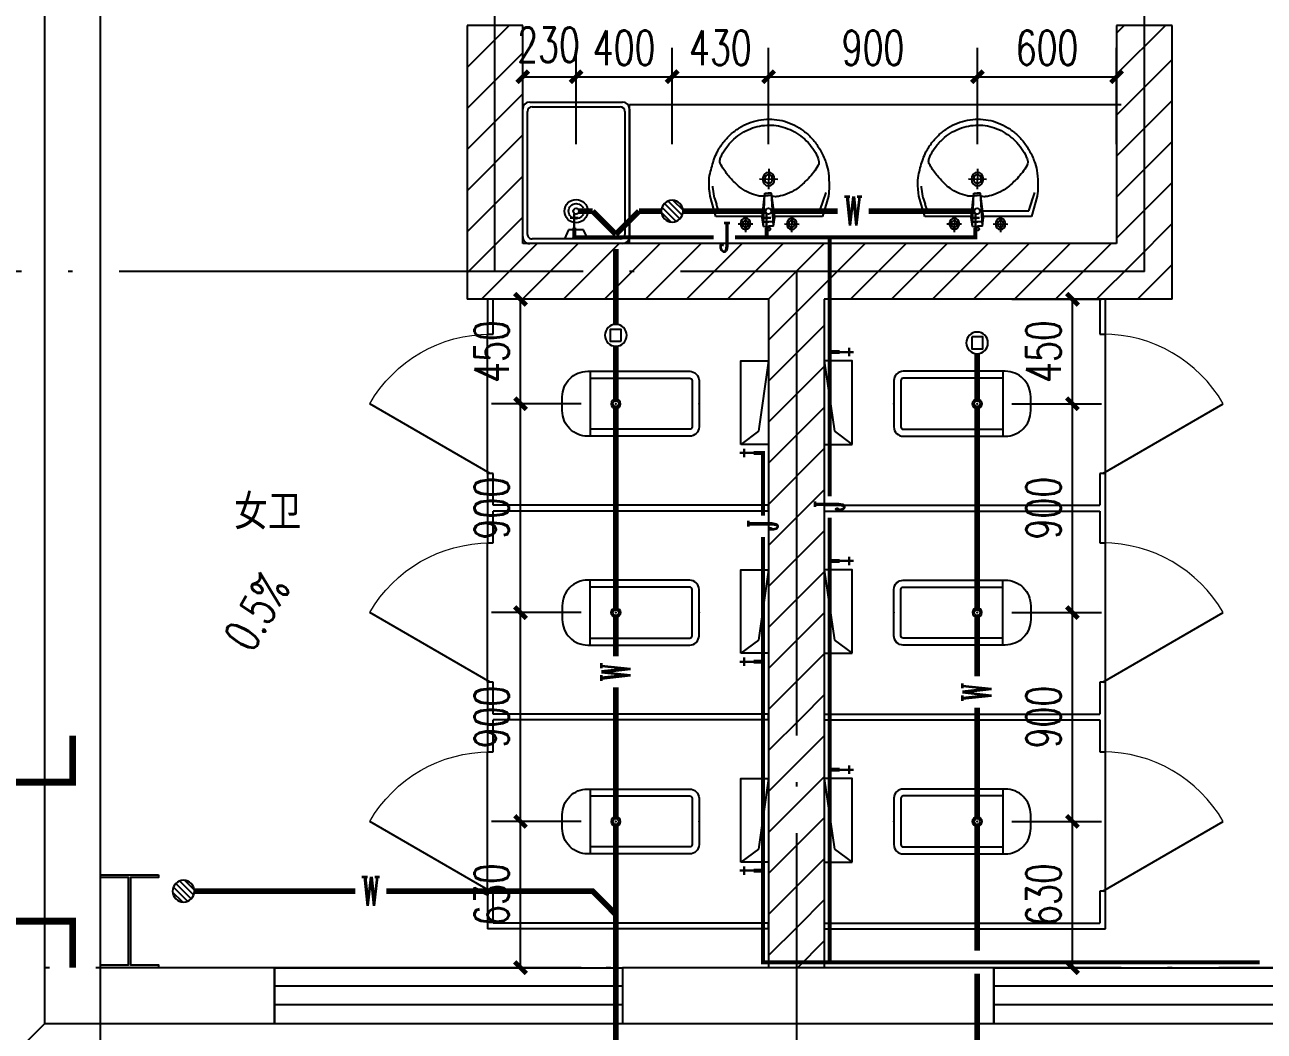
# Model space of a CAD drawing. Extents: x 13158459 to 15902229, y -1299598 to 28366.
# Drawn here: x 14071231 to 14076573, y -587310 to -582974 of the extents above; entities that cross this region are included whole.
import ezdxf

# ---------------------------------------------------------------- set-up
doc = ezdxf.new("R2010")
doc.units = 0
doc.header["$LTSCALE"] = 1000
doc.header["$MEASUREMENT"] = 0
doc.linetypes.add('DOTE', pattern=[2.42, 2, -0.2, 0.02, -0.2])
for name, color, linetype in [('COLUMN', 2, 'Continuous'), ('DIM_SYMB', 3, 'Continuous'), ('DOTE', 8, 'DOTE'), ('EQUIP_地漏', 7, 'Continuous'), ('EQUIP_污水', 7, 'Continuous'), ('EQUIP_给水', 7, 'Continuous'), ('LVTRY', 6, 'Continuous'), ('PIPE-污水', 2, 'Continuous'), ('PIPE-给水', 3, 'Continuous'), ('PUB_HATCH', 8, 'Continuous'), ('PUB_TEXT', 7, 'Continuous'), ('TEXT_污水', 7, 'Continuous'), ('TEXT_给水', 7, 'Continuous'), ('TWT_DIM', 3, 'Continuous'), ('WALL', 9, 'Continuous'), ('WALL-PARAPET', 6, 'Continuous'), ('WINDOW', 4, 'Continuous')]:
    doc.layers.add(name, color=color, linetype=linetype)
doc.styles.add('_TCH_DIM', font='SIMPLEX', dxfattribs={"bigfont": 'GBCBIG'})
doc.styles.add('_TCH_DIM_T3', font='SIMPLEX', dxfattribs={"width": 0.705882, "bigfont": 'GBCBIG'})
doc.styles.add('_TWT_PIPETEXT', font='COMPLEX', dxfattribs={"width": 0.8, "height": 2.5, "bigfont": 'HZTXT'})
doc.styles.add('YAYA', font='', dxfattribs={"width": 0.8, "height": 1})
doc.styles.get('YAYA').set_extended_font_data('SimSun')
doc.dimstyles.new('_TWT_ARCH&&50', dxfattribs={"dimtxt": 148.75, "dimasz": 50, "dimexe": 125, "dimexo": 150, "dimgap": 50, "dimtad": 1, "dimdec": 0, "dimzin": 0, "dimdsep": 46, "dimtxsty": '_TCH_DIM_T3', "dimblk": 'ARCHTICK', "dimcen": 0.09, "dimclrt": 7, "dimazin": 2, "dimtfac": 1, "dimtdec": 0, "dimtix": 1, "dimtmove": 2, "dimatfit": 3, "dimfxl": 0, "dimtolj": 1, "dimtzin": 0, "dimarcsym": 0})
pattern_1 = [(45, (0, 89.76), (-88.388383, 88.388383), [])]

# ---------------------------------------------------------------- blocks, each defined once
blk = doc.blocks.new('A$C797E1D2B')
at = {"layer": 'COLUMN'}
h = blk.add_hatch(color=256, dxfattribs=at)
h.paths.add_polyline_path([(125, 400), (250, 400), (250, 388), (130, 388), (130, 200), (125, 200)])
h.paths.add_polyline_path([(0, 400), (125, 400), (125, 200), (120, 200), (120, 388), (0, 388)])
h.paths.add_polyline_path([(0, 12), (120, 12), (120, 200), (125, 200), (125, 0), (0, 0)])
h.paths.add_polyline_path([(125, 200), (130, 200), (130, 12), (250, 12), (250, 0), (125, 0)])
blk.add_lwpolyline([(250, 0), (250, 12), (130, 12), (130, 388), (250, 388), (250, 400), (0, 400), (0, 388), (120, 388), (120, 12), (0, 12), (0, 0)], close=True, dxfattribs=at)
blk = doc.blocks.new('954652')
at = {"layer": 'LVTRY', "color": 3}
for p, q in [((1767462.5, 101357.1), (1767506.3, 101053.6)), ((1767506.3, 101053.6), (1767582.5, 100997.1))]:
    blk.add_line(p, q, dxfattribs=at)
blk.add_lwpolyline([(1767582.5, 100997.1), (1767582.5, 101357.1), (1767462.5, 101357.1), (1767462.5, 100997.1)], close=True, dxfattribs=at)
blk = doc.blocks.new('$lvtry$00000037')
for p, q in [((-305, -430, 0), (-305, -30, 0)), ((-285, -420, 0), (-285, -40, 0)), ((-275, 0, 0), (275, 0, 0)), ((-265, -20, 0), (265, -20, 0)), ((285, -40, 0), (285, -420, 0)), ((305, -30, 0), (305, -430, 0)), ((285, -180, 0), (245, -197.5, 0)), ((245, -197.5, 0), (245, -262.5, 0)), ((245, -262.5, 0), (285, -280, 0)), ((275, -460, 0), (-275, -460, 0)), ((265, -440, 0), (-265, -440, 0))]:
    blk.add_line(p, q)
for radius in [50, 32.5]:
    blk.add_circle((165, -230, 0), radius)
for centre, radius, start, end in [((-275, -30, 0), 30, 90, 180), ((-265, -40, 0), 20, 90, 180), ((265, -40, 0), 20, 0, 90), ((275, -30, 0), 30, 0, 90), ((-265, -420, 0), 20, 180, 270), ((265, -420, 0), 20, 270, 0), ((-275, -430, 0), 30, 180, 270), ((275, -430, 0), 30, 270, 0)]:
    blk.add_arc(centre, radius, start, end)
blk = doc.blocks.new('$TCHSYS$APDOOR2D')
blk.add_line((0.5, 0), (0, 0.866))
at = {"lineweight": 13}
blk.add_arc((0.5, 0), 1, 120, 180, dxfattribs=at)
blk = doc.blocks.new('$lvtry$00000192')
for p, q in [((-108.8, -118, 0), (-109.6, -48.6, 0)), ((110, -117.2, 0), (109.2, -47.8, 0)), ((-143.9, -83.7, 0), (-74.5, -82.9, 0)), ((-23.5, -72.4, 0), (-30.1, -109.3, 0)), ((-23.5, -72.4, 0), (0.2, -72.7, 0)), ((-23.5, -72.4, 0), (-17.3, -211.8, 0)), ((-22.7, -91.1, 0), (0, -91.4, 0)), ((22.7, -91.7, 0), (0, -91.4, 0)), ((24, -73, 0), (0.2, -72.7, 0)), ((24, -73, 0), (14.4, -212.1, 0)), ((24, -73, 0), (29.7, -110, 0)), ((74.9, -82.9, 0), (144.3, -82.1, 0)), ((-249.2, -114, 0), (-276.5, -200, 0)), ((-29.5, -114, 0), (-249.2, -114, 0)), ((-236.7, -137.8, 0), (-247.1, -165.9, 0)), ((-234.7, -137.8, 0), (-26.5, -137.8, 0)), ((-30.1, -109.3, 0), (-17.3, -211.8, 0)), ((29.7, -110, 0), (14.4, -212.1, 0)), ((25.5, -137.8, 0), (243.1, -137.8, 0)), ((255.6, -114, 0), (29.1, -114, 0)), ((243.1, -137.8, 0), (262.9, -191.6, 0)), ((243.1, -137.8, 0), (271.8, -215.7, 0)), ((282.9, -200, 0), (255.6, -114, 0)), ((-256.5, -191.6, 0), (-247.1, -165.9, 0)), ((-17.7, -202.1, 0), (-1.3, -202.3, 0)), ((15, -202.5, 0), (-1.3, -202.3, 0)), ((-17.3, -211.8, 0), (-1.5, -211.9, 0)), ((14.4, -212.1, 0), (-1.5, -211.9, 0)), ((0.7, -314.2, 0), (-0.3, -228.6, 0)), ((-42.6, -271.9, 0), (43, -270.9, 0))]:
    blk.add_line(p, q)
for points in [[(-276.5, -200, 0.044851), (-281.9, -257.3, 0.06689), (-276.8, -295.6, 0.023023), (-257.4, -356.1, 0.044853), (-243.3, -385.6, 0.043799), (-214.9, -425.2, 0.044001), (-180.1, -459.1, 0.042834), (-139.4, -486.8, 0.043018), (-94.7, -507.1, 0.042273), (-46.8, -519.7, 0.042347), (2.4, -524, 0.04234), (51.7, -519.9, 0.042268), (99.6, -507.6, 0.043003), (144.4, -487.6, 0.042821), (185.3, -460, 0.043985), (220.2, -426.4, 0.043782), (248.9, -386.9, 0.044843), (272.9, -337.5, 0.059205), (282.9, -297.1, 0.030672), (286.5, -240.9, 0.04375), (283.2, -201.5, 0.001982), (283.1, -201.1, 0.000717), (282.9, -200)], [(-20.5, -199.9, 0.021783), (-40.4, -199.8, 0.043137), (-49.1, -200.9, 0.041783), (-92.1, -214, 0.044848), (-129.2, -232.9, 0.04131), (-155.5, -252.5, 0.026055), (-193.7, -290, 0.052783), (-227.6, -335.8, 0.159914), (-230.5, -349.3, 0.063485), (-228.6, -357.5, 0.0374), (-221.4, -373, 0.051256), (-198.3, -406.2, 0.043963), (-164.1, -439.5, 0.042872), (-127, -464.8, 0.042994), (-86.3, -483.4, 0.042296), (-42.5, -494.8, 0.042347), (2.5, -498.8, 0.042341), (47.5, -495.1, 0.042292), (91.3, -483.8, 0.04298), (132.2, -465.5, 0.042859), (169.4, -440.4, 0.043948), (202.3, -408.7, 0.046877), (227.2, -374.1, 0.041749), (235.2, -357.2, 0.059652), (238.1, -345.7, 0.177603), (233.7, -327, 0.063235), (189.1, -274.6, 0.024325), (145.8, -238.9, 0.043369), (120, -222.9, 0.042415), (76.2, -205.2, 0.050318), (37.7, -197.5, 0.034463), (32.6, -197.3, 0.015757), (19, -198.3, 0.015757)]]:
    blk.add_lwpolyline(points, format="xyb")
at = {"elevation": 0}
blk.add_lwpolyline([(-256.5, -191.6), (-264.5, -236.9), (-264.3, -241.3)], dxfattribs=at)
for centre, radius in [((-109.2, -83.3, 0), 23.8), ((-109.2, -83.3, 0), 14.2), ((109.6, -82.5, 0), 23.8), ((109.6, -82.5, 0), 14.2), ((0.2, -271.4, 0), 28.5), ((0.2, -271.4, 0), 19)]:
    blk.add_circle(centre, radius)
for centre, start, end in [((-1.2, -61.2, 0), 79.8328, 278.7823), ((1, -61.3, 0), 259.8328, 98.7823)]:
    blk.add_arc(centre, 6.83, start, end)
blk.add_point((0, -91.4, 0))
blk = doc.blocks.new('$lvtry$00000200')
at = {"color": 0}
for p, q in [((-109.8, -40, 0), (-109.8, -469.7, 0)), ((99.8, -30, 0), (-99.8, -30, 0)), ((109.8, -469.7, 0), (109.8, -40, 0))]:
    blk.add_line(p, q, dxfattribs=at)
at = {"color": 0, "elevation": 0}
blk.add_lwpolyline([(99.8, 0), (-99.8, 0, 0.414214), (-139.8, -40), (-139.8, -479.7, 0.414214), (-29.8, -589.7), (29.8, -589.7, 0.414214), (139.8, -479.7), (139.8, -40, 0.414214)], format="xyb", close=True, dxfattribs=at)
blk.add_lwpolyline([(139.8, -469.7), (-139.8, -469.7)], dxfattribs=at)
at = {"color": 0}
blk.add_circle((0, -358.6, 0), 20, dxfattribs=at)
for centre, start, end in [((-99.8, -40, 0), 90, 180), ((99.8, -40, 0), 0, 90)]:
    blk.add_arc(centre, 10, start, end, dxfattribs=at)
for p in [(0, 0), (0, -358.6, 0)]:
    blk.add_point(p, dxfattribs=at)
blk = doc.blocks.new('$TCHSYS$WIN2D')
for p, q in [((-0.5, 0.5), (0.5, 0.5)), ((-0.5, 0.5), (-0.5, -0.5)), ((0.5, 0.5), (0.5, -0.5)), ((0.5, 0.1667), (-0.5, 0.1667)), ((0.5, -0.1667), (-0.5, -0.1667)), ((-0.5, -0.5), (0.5, -0.5))]:
    blk.add_line(p, q)
blk = doc.blocks.new('$TwtSys$00000147')
blk.add_circle((0, 0, 0), 1)
blk = doc.blocks.new('$TwtSys$00000136')
at = {"elevation": 0}
blk.add_lwpolyline([(-51, 45), (51, 45), (51, -49), (-51, -49)], close=True, dxfattribs=at)
blk.add_circle((0, 0, 0), 93.8)
blk = doc.blocks.new('$TwtSys$00000141')
for p, q in [((-94, 8), (-10, 92)), ((-94, 8), (-10, 92)), ((-87, -35), (35, 87)), ((-87, -35), (35, 87)), ((-66, -66), (66, 66)), ((-66, -66), (66, 66)), ((-32, -87), (88, 33)), ((-32, -87), (88, 33)), ((11, -92), (92, -11)), ((11, -92), (92, -11))]:
    blk.add_line(p, q)
blk.add_circle((0, 0), 94)
blk.add_circle((0, 0), 94)
blk = doc.blocks.new('$TwtSys$00000320')
at = {"const_width": 20}
for points in [[(0, 0), (0, -121)], [(-37, -83), (37, -83)]]:
    blk.add_lwpolyline(points, dxfattribs=at)
blk = doc.blocks.new('_ArchTick')
at = {"color": 0, "linetype": 'ByBlock', "const_width": 0.4}
blk.add_lwpolyline([(-0.5, -0.5), (0.5, 0.5)], dxfattribs=at)
blk = doc.blocks.new('*D459')
at = {"layer": 'Defpoints', "color": 0}
for p in [(14075937.1, -583197.3), (14075337.1, -583638.5), (14075937.1, -583638.5)]:
    blk.add_point(p, dxfattribs=at)
at = {"layer": 'TWT_DIM', "color": 0, "lineweight": -2}
for p, q in [((14075337.1, -583488.5), (14075337.1, -583072.3)), ((14075937.1, -583488.5), (14075937.1, -583072.3)), ((14075337.1, -583197.3), (14075937.1, -583197.3))]:
    blk.add_line(p, q, dxfattribs=at)
at = {"layer": 'TWT_DIM', "color": 0, "lineweight": -2, "xscale": 50, "yscale": 50, "zscale": 50, "rotation": 180}
blk.add_blockref('_ArchTick', (14075337.1, -583197.3), dxfattribs=at)
at = {"layer": 'TWT_DIM', "color": 0, "lineweight": -2, "xscale": 50, "yscale": 50, "zscale": 50}
blk.add_blockref('_ArchTick', (14075937.1, -583197.3), dxfattribs=at)
at = {"layer": 'TWT_DIM', "color": 7, "insert": (14075637.1, -583072.9), "char_height": 148.75, "attachment_point": 5, "style": '_TCH_DIM_T3'}
blk.add_mtext('\\A1;600', dxfattribs=at)
blk = doc.blocks.new('*D460')
at = {"layer": 'Defpoints', "color": 0}
for p in [(14075337.1, -583197.3), (14074437.1, -583638.5), (14075337.1, -583638.5)]:
    blk.add_point(p, dxfattribs=at)
at = {"layer": 'TWT_DIM', "color": 0, "lineweight": -2}
for p, q in [((14074437.1, -583488.5), (14074437.1, -583072.3)), ((14075337.1, -583488.5), (14075337.1, -583072.3)), ((14074437.1, -583197.3), (14075337.1, -583197.3))]:
    blk.add_line(p, q, dxfattribs=at)
at = {"layer": 'TWT_DIM', "color": 0, "lineweight": -2, "xscale": 50, "yscale": 50, "zscale": 50, "rotation": 180}
blk.add_blockref('_ArchTick', (14074437.1, -583197.3), dxfattribs=at)
at = {"layer": 'TWT_DIM', "color": 0, "lineweight": -2, "xscale": 50, "yscale": 50, "zscale": 50}
blk.add_blockref('_ArchTick', (14075337.1, -583197.3), dxfattribs=at)
at = {"layer": 'TWT_DIM', "color": 7, "insert": (14074887.1, -583072.9), "char_height": 148.75, "attachment_point": 5, "style": '_TCH_DIM_T3'}
blk.add_mtext('\\A1;900', dxfattribs=at)
blk = doc.blocks.new('*D461')
at = {"layer": 'Defpoints', "color": 0}
for p in [(14074437.1, -583197.3), (14074021.2, -583638.5), (14074437.1, -583638.5)]:
    blk.add_point(p, dxfattribs=at)
at = {"layer": 'TWT_DIM', "color": 0, "lineweight": -2}
for p, q in [((14074021.2, -583488.5), (14074021.2, -583072.3)), ((14074437.1, -583488.5), (14074437.1, -583072.3)), ((14074021.2, -583197.3), (14074437.1, -583197.3))]:
    blk.add_line(p, q, dxfattribs=at)
at = {"layer": 'TWT_DIM', "color": 0, "lineweight": -2, "xscale": 50, "yscale": 50, "zscale": 50, "rotation": 180}
blk.add_blockref('_ArchTick', (14074021.2, -583197.3), dxfattribs=at)
at = {"layer": 'TWT_DIM', "color": 0, "lineweight": -2, "xscale": 50, "yscale": 50, "zscale": 50}
blk.add_blockref('_ArchTick', (14074437.1, -583197.3), dxfattribs=at)
at = {"layer": 'TWT_DIM', "color": 7, "insert": (14074229.2, -583072.9), "char_height": 148.75, "attachment_point": 5, "style": '_TCH_DIM_T3'}
blk.add_mtext('\\A1;430', dxfattribs=at)
blk = doc.blocks.new('*D462')
at = {"layer": 'Defpoints', "color": 0}
for p in [(14074021.2, -583197.3), (14073607.1, -583638.5), (14074021.2, -583638.5)]:
    blk.add_point(p, dxfattribs=at)
at = {"layer": 'TWT_DIM', "color": 0, "lineweight": -2}
for p, q in [((14073607.1, -583488.5), (14073607.1, -583072.3)), ((14074021.2, -583488.5), (14074021.2, -583072.3)), ((14073607.1, -583197.3), (14074021.2, -583197.3))]:
    blk.add_line(p, q, dxfattribs=at)
at = {"layer": 'TWT_DIM', "color": 0, "lineweight": -2, "xscale": 50, "yscale": 50, "zscale": 50, "rotation": 180}
blk.add_blockref('_ArchTick', (14073607.1, -583197.3), dxfattribs=at)
at = {"layer": 'TWT_DIM', "color": 0, "lineweight": -2, "xscale": 50, "yscale": 50, "zscale": 50}
blk.add_blockref('_ArchTick', (14074021.2, -583197.3), dxfattribs=at)
at = {"layer": 'TWT_DIM', "color": 7, "insert": (14073814.2, -583072.9), "char_height": 148.75, "attachment_point": 5, "style": '_TCH_DIM_T3'}
blk.add_mtext('\\A1;400', dxfattribs=at)
blk = doc.blocks.new('*D463')
at = {"layer": 'Defpoints', "color": 0}
for p in [(14073607.1, -583197.3), (14073377.1, -583638.5), (14073607.1, -583638.5)]:
    blk.add_point(p, dxfattribs=at)
at = {"layer": 'TWT_DIM', "color": 0, "lineweight": -2}
for p, q in [((14073377.1, -583488.5), (14073377.1, -583072.3)), ((14073607.1, -583488.5), (14073607.1, -583072.3)), ((14073377.1, -583197.3), (14073607.1, -583197.3))]:
    blk.add_line(p, q, dxfattribs=at)
at = {"layer": 'TWT_DIM', "color": 0, "lineweight": -2, "xscale": 50, "yscale": 50, "zscale": 50, "rotation": 180}
blk.add_blockref('_ArchTick', (14073377.1, -583197.3), dxfattribs=at)
at = {"layer": 'TWT_DIM', "color": 0, "lineweight": -2, "xscale": 50, "yscale": 50, "zscale": 50}
blk.add_blockref('_ArchTick', (14073607.1, -583197.3), dxfattribs=at)
at = {"layer": 'TWT_DIM', "color": 7, "insert": (14073488.3, -583059.8), "char_height": 148.75, "attachment_point": 5, "style": '_TCH_DIM_T3'}
blk.add_mtext('\\A1;230', dxfattribs=at)
blk = doc.blocks.new('*D468')
at = {"layer": 'Defpoints', "color": 0}
for p in [(14075335.7, -584156.5), (14075746.6, -584156.5), (14075335.7, -584606.5)]:
    blk.add_point(p, dxfattribs=at)
at = {"layer": 'TWT_DIM', "color": 0, "lineweight": -2}
for p, q in [((14075485.7, -584156.5), (14075871.6, -584156.5)), ((14075746.6, -584606.5), (14075746.6, -584156.5)), ((14075485.7, -584606.5), (14075871.6, -584606.5))]:
    blk.add_line(p, q, dxfattribs=at)
at = {"layer": 'TWT_DIM', "color": 0, "lineweight": -2, "xscale": 50, "yscale": 50, "zscale": 50}
for p, rotation in [((14075746.6, -584156.5), 90), ((14075746.6, -584606.5), 270)]:
    blk.add_blockref('_ArchTick', p, dxfattribs=dict(at, rotation=rotation))
at = {"layer": 'TWT_DIM', "color": 7, "insert": (14075622.2, -584381.5), "char_height": 148.75, "attachment_point": 5, "rotation": 90, "style": '_TCH_DIM_T3'}
blk.add_mtext('\\A1;450', dxfattribs=at)
blk = doc.blocks.new('*D469')
at = {"layer": 'Defpoints', "color": 0}
for p in [(14075335.7, -584606.5), (14075746.6, -584606.5), (14075335.7, -585506.5)]:
    blk.add_point(p, dxfattribs=at)
at = {"layer": 'TWT_DIM', "color": 0, "lineweight": -2}
for p, q in [((14075485.7, -584606.5), (14075871.6, -584606.5)), ((14075746.6, -585506.5), (14075746.6, -584606.5)), ((14075485.7, -585506.5), (14075871.6, -585506.5))]:
    blk.add_line(p, q, dxfattribs=at)
at = {"layer": 'TWT_DIM', "color": 0, "lineweight": -2, "xscale": 50, "yscale": 50, "zscale": 50}
for p, rotation in [((14075746.6, -584606.5), 90), ((14075746.6, -585506.5), 270)]:
    blk.add_blockref('_ArchTick', p, dxfattribs=dict(at, rotation=rotation))
at = {"layer": 'TWT_DIM', "color": 7, "insert": (14075622.2, -585056.5), "char_height": 148.75, "attachment_point": 5, "rotation": 90, "style": '_TCH_DIM_T3'}
blk.add_mtext('\\A1;900', dxfattribs=at)
blk = doc.blocks.new('*D470')
at = {"layer": 'Defpoints', "color": 0}
for p in [(14075335.7, -585506.5), (14075746.6, -585506.5), (14075335.7, -586406.5)]:
    blk.add_point(p, dxfattribs=at)
at = {"layer": 'TWT_DIM', "color": 0, "lineweight": -2}
for p, q in [((14075485.7, -585506.5), (14075871.6, -585506.5)), ((14075746.6, -586406.5), (14075746.6, -585506.5)), ((14075485.7, -586406.5), (14075871.6, -586406.5))]:
    blk.add_line(p, q, dxfattribs=at)
at = {"layer": 'TWT_DIM', "color": 0, "lineweight": -2, "xscale": 50, "yscale": 50, "zscale": 50}
for p, rotation in [((14075746.6, -585506.5), 90), ((14075746.6, -586406.5), 270)]:
    blk.add_blockref('_ArchTick', p, dxfattribs=dict(at, rotation=rotation))
at = {"layer": 'TWT_DIM', "color": 7, "insert": (14075622.2, -585956.5), "char_height": 148.75, "attachment_point": 5, "rotation": 90, "style": '_TCH_DIM_T3'}
blk.add_mtext('\\A1;900', dxfattribs=at)
blk = doc.blocks.new('*D471')
at = {"layer": 'Defpoints', "color": 0}
for p in [(14075335.7, -586406.5), (14075746.6, -586406.5), (14075335.7, -587036.5)]:
    blk.add_point(p, dxfattribs=at)
at = {"layer": 'TWT_DIM', "color": 0, "lineweight": -2}
for p, q in [((14075485.7, -586406.5), (14075871.6, -586406.5)), ((14075746.6, -587036.5), (14075746.6, -586406.5)), ((14075485.7, -587036.5), (14075871.6, -587036.5))]:
    blk.add_line(p, q, dxfattribs=at)
at = {"layer": 'TWT_DIM', "color": 0, "lineweight": -2, "xscale": 50, "yscale": 50, "zscale": 50}
for p, rotation in [((14075746.6, -586406.5), 90), ((14075746.6, -587036.5), 270)]:
    blk.add_blockref('_ArchTick', p, dxfattribs=dict(at, rotation=rotation))
at = {"layer": 'TWT_DIM', "color": 7, "insert": (14075622.2, -586721.5), "char_height": 148.75, "attachment_point": 5, "rotation": 90, "style": '_TCH_DIM_T3'}
blk.add_mtext('\\A1;630', dxfattribs=at)
blk = doc.blocks.new('*D472')
at = {"layer": 'Defpoints', "color": 0}
for p in [(14073367.6, -584156.5), (14073778.5, -584156.5), (14073778.5, -584606.5)]:
    blk.add_point(p, dxfattribs=at)
at = {"layer": 'TWT_DIM', "color": 0, "lineweight": -2}
for p, q in [((14073628.5, -584156.5), (14073242.6, -584156.5)), ((14073367.6, -584606.5), (14073367.6, -584156.5)), ((14073628.5, -584606.5), (14073242.6, -584606.5))]:
    blk.add_line(p, q, dxfattribs=at)
at = {"layer": 'TWT_DIM', "color": 0, "lineweight": -2, "xscale": 50, "yscale": 50, "zscale": 50}
for p, rotation in [((14073367.6, -584156.5), 90), ((14073367.6, -584606.5), 270)]:
    blk.add_blockref('_ArchTick', p, dxfattribs=dict(at, rotation=rotation))
at = {"layer": 'TWT_DIM', "color": 7, "insert": (14073243.2, -584381.5), "char_height": 148.75, "attachment_point": 5, "rotation": 90, "style": '_TCH_DIM_T3'}
blk.add_mtext('\\A1;450', dxfattribs=at)
blk = doc.blocks.new('*D473')
at = {"layer": 'Defpoints', "color": 0}
for p in [(14073367.6, -584606.5), (14073778.5, -584606.5), (14073778.5, -585506.5)]:
    blk.add_point(p, dxfattribs=at)
at = {"layer": 'TWT_DIM', "color": 0, "lineweight": -2}
for p, q in [((14073628.5, -584606.5), (14073242.6, -584606.5)), ((14073367.6, -585506.5), (14073367.6, -584606.5)), ((14073628.5, -585506.5), (14073242.6, -585506.5))]:
    blk.add_line(p, q, dxfattribs=at)
at = {"layer": 'TWT_DIM', "color": 0, "lineweight": -2, "xscale": 50, "yscale": 50, "zscale": 50}
for p, rotation in [((14073367.6, -584606.5), 90), ((14073367.6, -585506.5), 270)]:
    blk.add_blockref('_ArchTick', p, dxfattribs=dict(at, rotation=rotation))
at = {"layer": 'TWT_DIM', "color": 7, "insert": (14073243.2, -585056.5), "char_height": 148.75, "attachment_point": 5, "rotation": 90, "style": '_TCH_DIM_T3'}
blk.add_mtext('\\A1;900', dxfattribs=at)
blk = doc.blocks.new('*D474')
at = {"layer": 'Defpoints', "color": 0}
for p in [(14073367.6, -585506.5), (14073778.5, -585506.5), (14073778.5, -586406.5)]:
    blk.add_point(p, dxfattribs=at)
at = {"layer": 'TWT_DIM', "color": 0, "lineweight": -2}
for p, q in [((14073628.5, -585506.5), (14073242.6, -585506.5)), ((14073367.6, -586406.5), (14073367.6, -585506.5)), ((14073628.5, -586406.5), (14073242.6, -586406.5))]:
    blk.add_line(p, q, dxfattribs=at)
at = {"layer": 'TWT_DIM', "color": 0, "lineweight": -2, "xscale": 50, "yscale": 50, "zscale": 50}
for p, rotation in [((14073367.6, -585506.5), 90), ((14073367.6, -586406.5), 270)]:
    blk.add_blockref('_ArchTick', p, dxfattribs=dict(at, rotation=rotation))
at = {"layer": 'TWT_DIM', "color": 7, "insert": (14073243.2, -585956.5), "char_height": 148.75, "attachment_point": 5, "rotation": 90, "style": '_TCH_DIM_T3'}
blk.add_mtext('\\A1;900', dxfattribs=at)
blk = doc.blocks.new('*D475')
at = {"layer": 'Defpoints', "color": 0}
for p in [(14073367.6, -586406.5), (14073778.5, -586406.5), (14073778.5, -587036.5)]:
    blk.add_point(p, dxfattribs=at)
at = {"layer": 'TWT_DIM', "color": 0, "lineweight": -2}
for p, q in [((14073628.5, -586406.5), (14073242.6, -586406.5)), ((14073367.6, -587036.5), (14073367.6, -586406.5)), ((14073628.5, -587036.5), (14073242.6, -587036.5))]:
    blk.add_line(p, q, dxfattribs=at)
at = {"layer": 'TWT_DIM', "color": 0, "lineweight": -2, "xscale": 50, "yscale": 50, "zscale": 50}
for p, rotation in [((14073367.6, -586406.5), 90), ((14073367.6, -587036.5), 270)]:
    blk.add_blockref('_ArchTick', p, dxfattribs=dict(at, rotation=rotation))
at = {"layer": 'TWT_DIM', "color": 7, "insert": (14073243.2, -586721.5), "char_height": 148.75, "attachment_point": 5, "rotation": 90, "style": '_TCH_DIM_T3'}
blk.add_mtext('\\A1;630', dxfattribs=at)

msp = doc.modelspace()

# ---------------------------------------------------------------- hatches: boundary and pattern name
at = {"layer": 'PIPE-污水', "linetype": 'Continuous'}
for points in [[(14073678.5, -586707), (14073678.5, -586694.5), (14073683.7, -586694.5)], [(14073678.5, -586707), (14073687.3, -586698.1), (14073683.7, -586694.5)]]:
    msp.add_hatch(color=256, dxfattribs=at).paths.add_polyline_path(points)
at = {"layer": 'PIPE-给水', "linetype": 'Continuous'}
for points in [[(14073599, -583889.4), (14073590.2, -583889.4), (14073590.2, -583898.2)], [(14073599, -583889.4), (14073599, -583898.2), (14073590.2, -583898.2)], [(14075328.2, -583889.4), (14075336.9, -583889.4), (14075336.9, -583898.2)], [(14075328.2, -583889.4), (14075328.2, -583898.2), (14075336.9, -583898.2)], [(14074412.7, -584818.3), (14074412.7, -584809.5), (14074421.4, -584809.5)], [(14074412.7, -584818.3), (14074421.4, -584818.3), (14074421.4, -584809.5)], [(14074412.7, -587013), (14074403.9, -587013), (14074403.9, -587021.7)], [(14074412.7, -587013), (14074412.7, -587021.7), (14074403.9, -587021.7)]]:
    msp.add_hatch(color=256, dxfattribs=at).paths.add_polyline_path(points)
at = {"layer": 'PUB_HATCH'}
h = msp.add_hatch(dxfattribs=at)
h.set_pattern_fill('普通砖', color=256, scale=50, style=0)
h.set_pattern_definition(pattern_1)
h.paths.add_polyline_path([(14073377.1, -583916.5), (14073377.1, -582976.5), (14073137.1, -582976.5), (14073137.1, -584156.5)])
h = msp.add_hatch(dxfattribs=at)
h.set_pattern_fill('普通砖', color=256, scale=50, style=0)
h.set_pattern_definition(pattern_1)
h.paths.add_polyline_path([(14076177.1, -584156.5), (14076177.1, -582976.5), (14075937.1, -582976.5), (14075937.1, -583916.5)])
h = msp.add_hatch(dxfattribs=at)
h.set_pattern_fill('普通砖', color=256, scale=50, style=0)
h.set_pattern_definition(pattern_1)
h.paths.add_polyline_path([(14074597.1, -584076.5), (14074677.1, -583916.5), (14073377.1, -583916.5), (14073137.1, -584156.5), (14074437.1, -584156.5)])
h = msp.add_hatch(dxfattribs=at)
h.set_pattern_fill('普通砖', color=256, scale=50, style=0)
h.set_pattern_definition(pattern_1)
h.paths.add_polyline_path([(14075937.1, -583916.5), (14074677.1, -583916.5), (14074597.1, -584076.5), (14074677.1, -584156.5), (14076177.1, -584156.5)])
h = msp.add_hatch(dxfattribs=at)
h.set_pattern_fill('普通砖', color=256, scale=50, style=0)
h.set_pattern_definition(pattern_1)
h.paths.add_polyline_path([(14074597.1, -584076.5), (14074437.1, -584156.5), (14074437.1, -585056.5), (14074677.1, -585056.5), (14074677.1, -584156.5)])
h = msp.add_hatch(dxfattribs=at)
h.set_pattern_fill('普通砖', color=256, scale=50, style=0)
h.set_pattern_definition(pattern_1)
h.paths.add_polyline_path([(14074677.1, -585056.5), (14074437.1, -585056.5), (14074437.1, -585956.5), (14074677.1, -585956.5)])
h = msp.add_hatch(dxfattribs=at)
h.set_pattern_fill('普通砖', color=256, scale=50, style=0)
h.set_pattern_definition(pattern_1)
h.paths.add_polyline_path([(14074677.1, -585956.5), (14074437.1, -585956.5), (14074437.1, -586856.5), (14074677.1, -586856.5)])
h = msp.add_hatch(dxfattribs=at)
h.set_pattern_fill('普通砖', color=256, scale=50, style=0)
h.set_pattern_definition(pattern_1)
h.paths.add_polyline_path([(14074677.1, -586856.5), (14074437.1, -586856.5), (14074437.1, -587036.5), (14074677.1, -587036.5)])

# ---------------------------------------------------------------- linework, layer by layer
at = {"ltscale": 0.5}
msp.add_line((14071317.1, -587276.5), (14070817.1, -587776.5), dxfattribs=at)
at = {"const_width": 30}
msp.add_lwpolyline([(14071437.1, -586036.5), (14071437.1, -586236.5), (14071117.1, -586236.5), (14071117.1, -586836.5), (14071437.1, -586836.5), (14071437.1, -587036.5)], dxfattribs=at)
at = {"layer": 'DIM_SYMB'}
for points in [[(14075069.7, -582432.1, 0, 0, 0), (14075069.7, -582882.1, 40, 0, 0), (14075069.7, -583032.1, 0, 0, 0)], [(14072493.6, -585305.7, 0, 0, 0), (14072266.2, -585694.1, 40, 0, 0), (14072190.4, -585823.5, 0, 0, 0)]]:
    msp.add_lwpolyline(points, format="xyseb", dxfattribs=at)
at = {"layer": 'DOTE'}
for p, q in [((14071557.1, -587776.5), (14071557.1, -581316.5)), ((14073257.1, -584036.5), (14073257.1, -581316.5)), ((14076057.1, -584036.5), (14076057.1, -581316.5)), ((14076057.1, -584036.5), (14070817.1, -584036.5)), ((14074557.1, -584036.5), (14074557.1, -587776.5)), ((14078377.1, -587036.5), (14070817.1, -587036.5))]:
    msp.add_line(p, q, dxfattribs=at)
at = {"layer": 'LVTRY'}
for p, q in [((14073837.1, -583316.5), (14075957.1, -583316.5)), ((14073837.1, -583916.5), (14073837.1, -583316.5)), ((14073224.6, -584156.5), (14073224.6, -584306.5)), ((14073249.6, -584156.5), (14073224.6, -584156.5)), ((14073249.6, -584306.5), (14073249.6, -584156.5)), ((14075864.6, -584156.5), (14075864.6, -584306.5)), ((14075889.6, -584156.5), (14075864.6, -584156.5)), ((14075889.6, -584306.5), (14075889.6, -584156.5)), ((14073224.6, -584306.5), (14073249.6, -584306.5)), ((14073224.6, -584906.5, 400), (14073224.6, -584306.5, 400)), ((14075864.6, -584306.5), (14075889.6, -584306.5)), ((14075889.6, -584906.5, 400), (14075889.6, -584306.5, 400)), ((14073249.6, -584906.5), (14073224.6, -584906.5)), ((14073224.6, -584906.5), (14073224.6, -585056.5)), ((14073249.6, -585044), (14073249.6, -584906.5)), ((14075889.6, -584906.5), (14075864.6, -584906.5)), ((14075864.6, -584906.5), (14075864.6, -585044)), ((14075889.6, -585056.5), (14075889.6, -584906.5)), ((14073224.6, -585056.5), (14073224.6, -585206.5)), ((14074437.1, -585044), (14073249.6, -585044)), ((14074437.1, -585069), (14074437.1, -585044)), ((14074677.1, -585044), (14075864.6, -585044)), ((14075889.6, -585206.5), (14075889.6, -585056.5)), ((14074437.1, -585069), (14073249.6, -585069)), ((14073249.6, -585206.5), (14073249.6, -585069)), ((14074677.1, -585069), (14075864.6, -585069)), ((14075864.6, -585069), (14075864.6, -585206.5)), ((14073224.6, -585206.5), (14073249.6, -585206.5)), ((14073224.6, -585806.5, 400), (14073224.6, -585206.5, 400)), ((14075864.6, -585206.5), (14075889.6, -585206.5)), ((14075889.6, -585806.5, 400), (14075889.6, -585206.5, 400)), ((14073249.6, -585806.5), (14073224.6, -585806.5)), ((14073224.6, -585806.5), (14073224.6, -585956.5)), ((14073249.6, -585944), (14073249.6, -585806.5)), ((14075889.6, -585806.5), (14075864.6, -585806.5)), ((14075864.6, -585806.5), (14075864.6, -585944)), ((14075889.6, -585956.5), (14075889.6, -585806.5)), ((14073224.6, -585956.5), (14073224.6, -586106.5)), ((14074437.1, -585944), (14073249.6, -585944)), ((14074437.1, -585969), (14074437.1, -585944)), ((14074677.1, -585944), (14075864.6, -585944)), ((14075889.6, -586106.5), (14075889.6, -585956.5)), ((14074437.1, -585969), (14073249.6, -585969)), ((14073249.6, -586106.5), (14073249.6, -585969)), ((14074677.1, -585969), (14075864.6, -585969)), ((14075864.6, -585969), (14075864.6, -586106.5)), ((14073224.6, -586106.5), (14073249.6, -586106.5)), ((14073224.6, -586706.5, 400), (14073224.6, -586106.5, 400)), ((14075864.6, -586106.5), (14075889.6, -586106.5)), ((14075889.6, -586706.5, 400), (14075889.6, -586106.5, 400)), ((14073249.6, -586706.5), (14073224.6, -586706.5)), ((14073224.6, -586706.5), (14073224.6, -586869)), ((14073249.6, -586844), (14073249.6, -586706.5)), ((14075889.6, -586706.5), (14075864.6, -586706.5)), ((14075864.6, -586706.5), (14075864.6, -586844)), ((14075889.6, -586869), (14075889.6, -586706.5)), ((14074437.1, -586869), (14073224.6, -586869)), ((14074437.1, -586844), (14073249.6, -586844)), ((14074437.1, -586869), (14074437.1, -586844)), ((14074677.1, -586844), (14075864.6, -586844)), ((14074677.1, -586869), (14075889.6, -586869))]:
    msp.add_line(p, q, dxfattribs=at)
at = {"layer": 'PIPE-污水', "linetype": 'Continuous', "ltscale": 0.25, "const_width": 25}
for points in [[(14073619.6, -583776.5), (14073678.5, -583776.5)], [(14073678.5, -583776.5), (14073778.5, -583876.5)], [(14073878.5, -583776.5), (14073778.5, -583876.5)], [(14073878.5, -583776.5), (14073974.2, -583776.5)], [(14074068.3, -583776.5), (14074423.8, -583776.5)], [(14074448.8, -583776.5), (14074735, -583776.5)], [(14074868.8, -583776.5), (14075323.8, -583776.5)], [(14073778.5, -583939.4), (14073778.5, -584264.6)], [(14073778.5, -584358.6), (14073778.5, -584594)], [(14075335.7, -584594), (14075335.7, -584391.3)], [(14073778.5, -584619), (14073778.5, -585494)], [(14075335.7, -584619), (14075335.7, -585494)], [(14073778.5, -585519), (14073778.5, -585695)], [(14075335.7, -585519), (14075335.7, -585781.7)], [(14073778.5, -585828.8), (14073778.5, -586394)], [(14075335.7, -585915.5), (14075335.7, -586394)], [(14073778.5, -586419), (14073778.5, -586807)], [(14075335.7, -586419), (14075335.7, -586963)], [(14072655.8, -586707), (14071961.9, -586707)], [(14073678.5, -586707), (14072789.6, -586707)], [(14073678.5, -586707), (14073778.5, -586807)], [(14073778.5, -586807), (14073778.5, -587375.6)], [(14075335.7, -587063), (14075335.7, -587387.3)]]:
    msp.add_lwpolyline(points, dxfattribs=at)
at = {"layer": 'PIPE-给水', "linetype": 'Continuous', "ltscale": 0.25, "const_width": 17.5}
for points in [[(14073599, -583889.4), (14073599, -583847.2)], [(14074199.7, -583889.4), (14073599, -583889.4)], [(14074428.2, -583889.4), (14074291.6, -583889.4)], [(14074428.2, -583889.4), (14074428.2, -583847.2)], [(14074699.7, -583889.4), (14074428.2, -583889.4)], [(14074699.7, -584383.7), (14074699.7, -583889.4)], [(14075328.2, -583889.4), (14074699.7, -583889.4)], [(14075328.2, -583889.4), (14075328.2, -583847.2)], [(14074699.7, -584383.7), (14074743, -584383.7)], [(14074699.7, -585004.8), (14074699.7, -584383.7)], [(14074412.7, -584818.3), (14074372.5, -584818.3)], [(14074412.7, -585088.8), (14074412.7, -584818.3)], [(14074699.7, -585283.7), (14074699.7, -585096.7)], [(14074412.7, -585718.2), (14074412.7, -585180.7)], [(14074699.7, -585283.7), (14074743, -585283.7)], [(14074699.7, -586183.7), (14074699.7, -585283.7)], [(14074412.7, -585718.2), (14074372.5, -585718.2)], [(14074412.7, -586618.2), (14074412.7, -585718.2)], [(14074699.7, -587013), (14074699.7, -586183.7)], [(14074699.7, -586183.7), (14074743, -586183.7)], [(14074412.7, -586618.2), (14074372.5, -586618.2)], [(14074412.7, -587013), (14074412.7, -586618.2)], [(14074699.7, -587013), (14074412.7, -587013)], [(14076553, -587013), (14074699.7, -587013)]]:
    msp.add_lwpolyline(points, dxfattribs=at)
at = {"layer": 'WALL'}
for p, q in [((14073377.1, -582976.5), (14073137.1, -582976.5)), ((14073137.1, -582976.5), (14073137.1, -584156.5)), ((14073377.1, -583916.5), (14073377.1, -582976.5)), ((14076177.1, -582976.5), (14075937.1, -582976.5)), ((14075937.1, -582976.5), (14075937.1, -583916.5)), ((14076177.1, -584156.5), (14076177.1, -582976.5)), ((14074677.1, -583916.5), (14073377.1, -583916.5)), ((14075937.1, -583916.5), (14074677.1, -583916.5)), ((14074437.1, -584156.5), (14073137.1, -584156.5)), ((14074437.1, -584156.5), (14074437.1, -585056.5)), ((14076177.1, -584156.5), (14074677.1, -584156.5)), ((14074677.1, -584156.5), (14074677.1, -585056.5)), ((14074437.1, -585056.5), (14074437.1, -585956.5)), ((14074677.1, -585056.5), (14074677.1, -585956.5)), ((14074437.1, -585956.5), (14074437.1, -586856.5)), ((14074677.1, -585956.5), (14074677.1, -586856.5)), ((14074437.1, -586856.5), (14074437.1, -587036.5)), ((14074677.1, -586856.5), (14074677.1, -587036.5))]:
    msp.add_line(p, q, dxfattribs=at)
at = {"layer": 'WALL-PARAPET'}
for p, q in [((14071317.1, -587276.5), (14071317.1, -581936.5)), ((14071557.1, -587036.5), (14071557.1, -582056.5)), ((14072307.1, -587036.5), (14071557.1, -587036.5)), ((14072307.1, -587276.5), (14072307.1, -587036.5)), ((14074677.1, -587036.5), (14073807.1, -587036.5)), ((14073807.1, -587036.5), (14073807.1, -587276.5)), ((14075407.1, -587036.5), (14074677.1, -587036.5)), ((14075407.1, -587276.5), (14075407.1, -587036.5)), ((14071317.1, -587276.5), (14072307.1, -587276.5)), ((14073807.1, -587276.5), (14074677.1, -587276.5)), ((14074677.1, -587276.5), (14075407.1, -587276.5))]:
    msp.add_line(p, q, dxfattribs=at)

# ---------------------------------------------------------------- block references
at = {"xscale": -1}
for p in [(15841899.6, -685778.8), (15841899.6, -686678.8, -400), (15841899.6, -687578.8)]:
    msp.add_blockref('954652', p, dxfattribs=at)
for p in [(12307214.6, -685778.8), (12307214.6, -686678.8, -400), (12307214.6, -687578.8)]:
    msp.add_blockref('954652', p)
at = {"xscale": -1, "rotation": 180}
msp.add_blockref('A$C797E1D2B', (14071557.1, -586636.5), dxfattribs=at)
at = {"layer": 'EQUIP_地漏', "xscale": 0.5, "yscale": -0.5, "zscale": 0.5, "rotation": 179.9999999953721}
msp.add_blockref('$TwtSys$00000141', (14074021.2, -583776.5), dxfattribs=at)
at = {"layer": 'EQUIP_地漏', "xscale": 0.5, "yscale": -0.5, "zscale": 0.5}
msp.add_blockref('$TwtSys$00000141', (14071914.9, -586707), dxfattribs=at)
at = {"layer": 'EQUIP_污水', "xscale": 12.5, "yscale": 12.5, "zscale": 12.5}
for p in [(14073607.1, -583776.5), (14074436.3, -583776.5), (14075336.3, -583776.5), (14073778.5, -584606.5), (14075335.7, -584606.5), (14073778.5, -585506.5), (14075335.7, -585506.5), (14073778.5, -586406.5), (14075335.7, -586406.5)]:
    msp.add_blockref('$TwtSys$00000147', p, dxfattribs=at)
at = {"layer": 'EQUIP_污水', "xscale": 0.5, "yscale": -0.5, "zscale": 0.5}
for p, rotation in [((14073778.5, -584311.6), 90), ((14075335.7, -584344.3), 270)]:
    msp.add_blockref('$TwtSys$00000136', p, dxfattribs=dict(at, rotation=rotation))
at = {"layer": 'EQUIP_给水', "xscale": 0.5, "zscale": 0.5}
for p, yscale, rotation in [((14073599, -583847.2), 0.5, 180), ((14074428.2, -583847.2), 0.5, 180), ((14075328.2, -583847.2), 0.5, 180), ((14074743, -584383.7), 0.5, 89.99999999999999), ((14074372.5, -584818.3), 0.5, 270), ((14074743, -585283.7), -0.5, 270), ((14074372.5, -585718.2), -0.5, 90), ((14074743, -586183.7), 0.5, 89.99999999999999), ((14074372.5, -586618.2), 0.5, 270)]:
    msp.add_blockref('$TwtSys$00000320', p, dxfattribs=dict(at, yscale=yscale, rotation=rotation))
at = {"layer": 'LVTRY'}
for name, p, rotation in [('$lvtry$00000037', (14073837.1, -583611.5, 0), 270.0000000000017), ('$lvtry$00000200', (14074977.1, -584606.5, -400), 90.00000000000001), ('$lvtry$00000200', (14074137.1, -585506.5, -400), 270), ('$lvtry$00000200', (14074977.1, -586406.5, -400), 90.00000000000001)]:
    msp.add_blockref(name, p, dxfattribs=dict(at, rotation=rotation))
at = {"layer": 'LVTRY', "xscale": 0.9107142857142857, "yscale": -1.023255813953488, "rotation": 359.9999999999565}
for p in [(14074436.9, -583916.2, 0), (14075336.9, -583916.2, 0)]:
    msp.add_blockref('$lvtry$00000192', p, dxfattribs=at)
at = {"layer": 'LVTRY', "xscale": -600, "zscale": 25, "rotation": 90}
for p, yscale in [((14073237.1, -584606.5), 600), ((14075877.1, -584606.5), -600), ((14073237.1, -585506.5), 600), ((14075877.1, -585506.5), -600), ((14073237.1, -586406.5), 600), ((14075877.1, -586406.5), -600)]:
    msp.add_blockref('$TCHSYS$APDOOR2D', p, dxfattribs=dict(at, yscale=yscale))
at = {"layer": 'LVTRY', "yscale": -1}
for p, rotation in [((14074137.1, -584606.5, -400), 89.99999999999999), ((14074977.1, -585506.5, -400), 269.9999999999999), ((14074137.1, -586406.5, -400), 89.99999999999999)]:
    msp.add_blockref('$lvtry$00000200', p, dxfattribs=dict(at, rotation=rotation))
at = {"layer": 'WINDOW', "xscale": -1500, "yscale": -240, "zscale": -1500, "rotation": 180}
for p in [(14073057.1, -587156.5), (14076157.1, -587156.5)]:
    msp.add_blockref('$TCHSYS$WIN2D', p, dxfattribs=at)

# ---------------------------------------------------------------- texts
at = {"layer": 'PUB_TEXT', "style": 'YAYA', "width": 0.8}
msp.add_text('女卫', height=132.91, dxfattribs=at).set_placement((14072133.1, -585134.3))
at = {"layer": 'PUB_TEXT', "style": '_TCH_DIM', "width": 0.705882}
msp.add_text('0.5%%%', height=148.75, rotation=59.6468, dxfattribs=at).set_placement((14072210.8, -585684.8))
at = {"layer": 'TEXT_污水', "style": '_TWT_PIPETEXT', "width": 0.64}
for p in [(14074760, -583839), (14072680.8, -586769.5)]:
    msp.add_text('W', height=125, dxfattribs=at).set_placement(p)
for p in [(14073841, -585803.8), (14075398.2, -585890.5)]:
    msp.add_text('W', height=125, rotation=90, dxfattribs=at).set_placement(p)
at = {"layer": 'TEXT_给水', "style": '_TWT_PIPETEXT', "width": 0.64}
msp.add_text('J', height=125, dxfattribs=at).set_placement((14074224.7, -583951.9))
for p in [(14074762.2, -585071.7), (14074475.2, -585155.7)]:
    msp.add_text('J', height=125, rotation=90, dxfattribs=at).set_placement(p)

# ---------------------------------------------------------------- dimensions: what is measured, and where the dimension line sits
at = {"layer": 'TWT_DIM'}
dim = msp.add_linear_dim(base=(14073607.1, -583197.3), p1=(14073377.1, -583638.5), p2=(14073607.1, -583638.5), angle=0, text='230', dimstyle='_TWT_ARCH&&50', dxfattribs=at)
dim.commit()
dim.dimension.update_dxf_attribs({"geometry": '*D463', "text_midpoint": (14073488.3, -583059.8), "dimtype": 161})
for p1, p2, distance, text, picture, middle in [((14073607.1, -583638.5), (14074021.2, -583638.5), 441.2, '400', '*D462', (14073814.2, -583072.9)), ((14074021.2, -583638.5), (14074437.1, -583638.5), 441.2, '430', '*D461', (14074229.2, -583072.9)), ((14074437.1, -583638.5), (14075337.1, -583638.5), 441.2, '900', '*D460', (14074887.1, -583072.9)), ((14075337.1, -583638.5), (14075937.1, -583638.5), 441.2, '600', '*D459', (14075637.1, -583072.9)), ((14073778.5, -584606.5), (14073778.5, -584156.5), 410.9, '450', '*D472', (14073243.2, -584381.5)), ((14075335.7, -584606.5), (14075335.7, -584156.5), -410.9, '450', '*D468', (14075622.2, -584381.5)), ((14073778.5, -585506.5), (14073778.5, -584606.5), 410.9, '900', '*D473', (14073243.2, -585056.5)), ((14075335.7, -585506.5), (14075335.7, -584606.5), -410.9, '900', '*D469', (14075622.2, -585056.5)), ((14073778.5, -586406.5), (14073778.5, -585506.5), 410.9, '900', '*D474', (14073243.2, -585956.5)), ((14075335.7, -586406.5), (14075335.7, -585506.5), -410.9, '900', '*D470', (14075622.2, -585956.5)), ((14073778.5, -587036.5), (14073778.5, -586406.5), 410.9, '630', '*D475', (14073243.2, -586721.5)), ((14075335.7, -587036.5), (14075335.7, -586406.5), -410.9, '630', '*D471', (14075622.2, -586721.5))]:
    dim = msp.add_aligned_dim(p1=p1, p2=p2, distance=distance, text=text, dimstyle='_TWT_ARCH&&50', dxfattribs=at)
    dim.commit()
    dim.dimension.update_dxf_attribs({"geometry": picture, "text_midpoint": middle})

doc.saveas('drawing.dxf')
